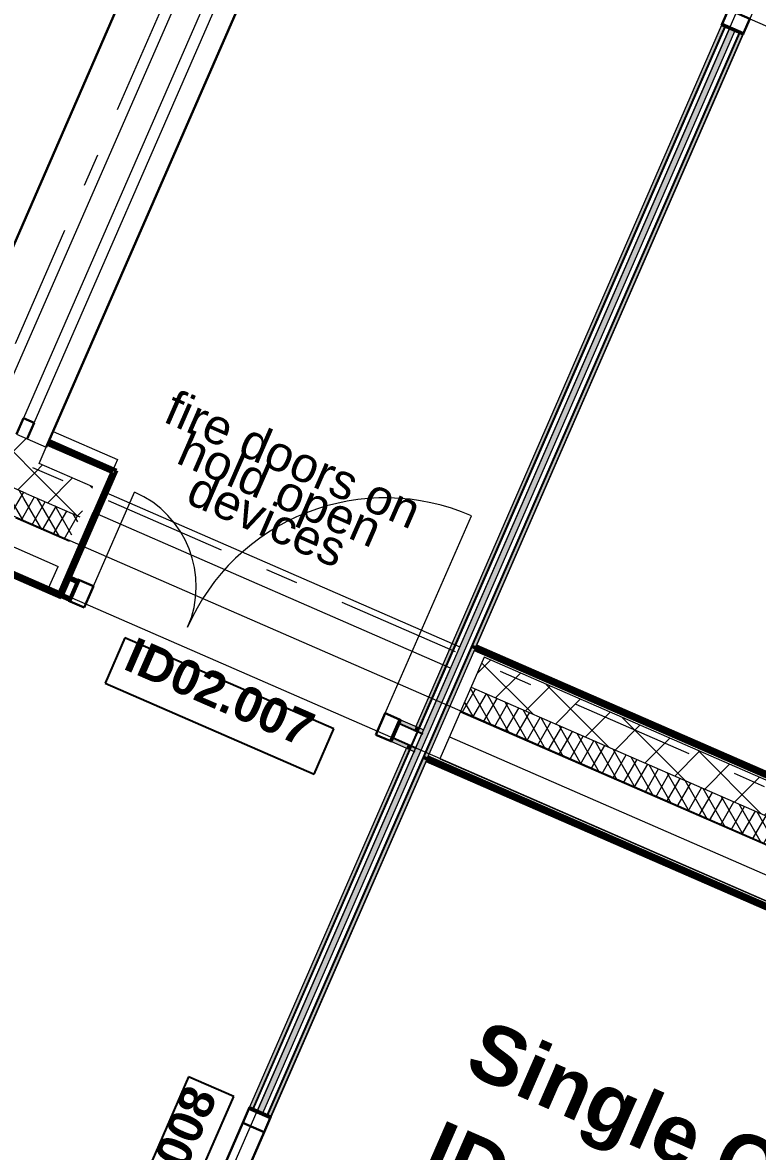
# Model space of a CAD drawing. Header units: millimetres. Extents: x -37281 to 954596, y -59787 to 956680.
# Drawn here: x 868664 to 871814, y -4564 to 277 of the extents above; entities that cross this region are included whole.
import ezdxf
from ezdxf.enums import TextEntityAlignment as Align

# ---------------------------------------------------------------- set-up
doc = ezdxf.new("R2010")
doc.units = ezdxf.units.MM
doc.header["$MEASUREMENT"] = 0
doc.linetypes.add('Double Dashed', pattern=[1093.611073, 529.166651, -211.666656, 141.111112, -211.666656])
for name, color, linetype in [('A-15-MG_Structural_Grid', 7, 'Continuous'), ('A-20-M_Floor_Slab', 7, 'Continuous'), ('A-25-M_Wall_Ext_Existing_HUB', 7, 'Continuous'), ('A-25-M_Wall_Int', 7, 'Continuous'), ('ArchiCAD Windows', 7, 'Continuous'), ('New_A-05-M_Gross_Int_Circulation', 7, 'Continuous'), ('New_A-15-MG_Structural_Grid_Phase_2', 7, 'Continuous'), ('New_A-20-M_Floor_Slab', 7, 'Continuous'), ('New_A-25-M_Wall_Int', 7, 'Continuous'), ('New_A-35-M_FFE-Zone', 7, 'Continuous'), ('New_ArchiCAD Door Markers', 7, 'Continuous'), ('New_ArchiCAD Doors', 7, 'Continuous')]:
    doc.layers.add(name, color=color, linetype=linetype)
for name, color, linetype, lineweight, true_color in [('A-15-MG_Structural_Grid_Pen_No__163', 7, 'Continuous', 0, 0x750077), ('A-25-M_Wall_Ext_Existing_HUB_Pen_No__107', 7, 'Continuous', 15, 0xa6a6a6), ('A-25-M_Wall_Int_Pen_No__107', 7, 'Continuous', 15, 0xa6a6a6), ('A-25-M_Wall_Int_Pen_No__27', 7, 'Continuous', 50, 0x2a2a2a), ('ArchiCAD Windows_Pen_No__23', 7, 'Continuous', 30, 0x2a2a2a), ('ArchiCAD Windows_Pen_No__43', 7, 'Continuous', 30, 0x444444), ('New_A-05-M_Gross_Int_Circulation_Pen_No__74', 7, 'Continuous', 20, 0x606060), ('New_A-15-MG_Structural_Grid_Phase_2_Pen_No__222', 7, 'Continuous', 13, 0x65af33), ('New_A-25-M_Wall_Int_Pen_No__107', 7, 'Continuous', 15, 0xa6a6a6), ('New_A-35-M_FFE-Zone_Pen_No__74', 7, 'Continuous', 20, 0x606060), ('New_ArchiCAD Doors_Pen_No__43', 7, 'Continuous', 30, 0x444444), ('New_ArchiCAD Doors_Pen_No__63', 7, 'Continuous', 20, 0x606060)]:
    doc.layers.add(name, color=color, linetype=linetype, lineweight=lineweight, true_color=true_color)
for name, color, linetype, lineweight in [('A-20-M_Floor_Slab_Pen_No__89', 8, 'Continuous', 20), ('A-25-M_Wall_Ext_Existing_HUB_Pen_No__1', 7, 'Continuous', 13), ('ArchiCAD Windows_Pen_No__1', 7, 'Continuous', 13), ('ArchiCAD Windows_Pen_No__83', 8, 'Continuous', 20), ('New_A-20-M_Floor_Slab_Pen_No__89', 8, 'Continuous', 20), ('New_A-25-M_Wall_Int_Pen_No__1', 7, 'Continuous', 13), ('New_A-95-P_Text_1_50_GA_Pen_No__1', 7, 'Continuous', 13), ('New_ArchiCAD Door Markers_Pen_No__1', 7, 'Continuous', 13), ('New_ArchiCAD Door Markers_Pen_No__5', 7, 'Continuous', 25), ('New_ArchiCAD Doors_Pen_No__1', 7, 'Continuous', 13), ('New_ArchiCAD Zone Stamps_Pen_No__9', 7, 'Continuous', 13)]:
    doc.layers.add(name, color=color, linetype=linetype, lineweight=lineweight)
doc.styles.add('GENERATED_STYLE_1', font='')
doc.styles.add('GENERATED_STYLE_2', font='')
doc.styles.add('GENERATED_STYLE_3', font='')
doc.styles.add('GENERATED_STYLE_4', font='')
doc.styles.get('GENERATED_STYLE_1').set_extended_font_data('Swis721 BT', bold=True)
doc.styles.get('GENERATED_STYLE_2').set_extended_font_data('Arial', bold=True)
doc.styles.get('GENERATED_STYLE_3').set_extended_font_data('Arial')
doc.styles.get('GENERATED_STYLE_4').set_extended_font_data('Swis721 BT')
pattern_1 = [(103.994, (864302.5, 0), (-1137.96, 451.32), [0, -965.2, 0, -1079.5, 0, -1031.875]), (73.994, (864302.5, 0), (-1195.13, 1745.3), [0, -520.7, 0, -869.95, 0, -333.375]), (33.994, (863991, -716.2), (785.41, 1814.82), [0, -317.5, 0, -1143, 0, -1492.25]), (23.994, (863991, -716.2), (250.28, 1972.77), [0, -158.75, 0, -749.3, 0, -857.25])]
pattern_2 = [(60, (864302.5, 0), (-43.30127, 25), []), (120, (864302.5, 0), (43.30127, 25), [])]
pattern_3 = [(45, (864302.5, 0), (-91.9239, 91.9239), []), (135, (864302.5, 0), (91.9239, 91.9239), [])]

# ---------------------------------------------------------------- blocks, each defined once
blk = doc.blocks.new('Hub Circulation-Second_SF014_42_1', base_point=(876979.5, 5772.6))
at = {"layer": 'New_A-05-M_Gross_Int_Circulation_Pen_No__74', "linetype": 'Continuous'}
for p, q in [((870537.9, -2399.3), (874107.3, 5786.6)), ((871017.6, 3621.1), (868794.9, -1476.1)), ((868794.9, -1476.1), (869071, -1596.5)), ((869071, -1596.5), (869011.2, -1733.6)), ((869011.2, -1733.6), (870537.9, -2399.3))]:
    blk.add_line(p, q, dxfattribs=at)
at = {"layer": 'New_ArchiCAD Zone Stamps_Pen_No__9'}
for tag, height, style, p in [('ROOM_NAME', 250, 'GENERATED_STYLE_2', (875649.2, 7549.1)), ('zoneNameLine2', 250, 'GENERATED_STYLE_2', (875460.7, 7117)), ('ROOM_NUMBER', 200, 'GENERATED_STYLE_3', (875272.3, 6696.3)), ('measuredAreaCode', 200, 'GENERATED_STYLE_3', (875115.3, 6336.2)), ('ROOM_WALLS_PRM', 200, 'GENERATED_STYLE_3', (875422.7, 6202.1)), ('DUMMY_649', 200, 'GENERATED_STYLE_3', (876051.9, 5927.8)), ('DUMMY_650', 133.3, 'GENERATED_STYLE_3', (876331.1, 5821.2))]:
    blk.add_attdef(tag, text='', height=height, rotation=336.4404, dxfattribs=dict(at, style=style)).set_placement(p, align=Align.TOP_LEFT)
blk = doc.blocks.new('Slab_11_1', base_point=(868400.7, -1742.5))
at = {"layer": 'A-20-M_Floor_Slab_Pen_No__89', "linetype": 'Continuous', "flags": 128}
blk.add_lwpolyline([(868400.7, -1742.5), (871981.6, 6433.3), (871711.1, 6181.5), (872166.4, 6610.1), (872083.5, 6699.2), (879688, 13775.7), (879758.4, 13700.1), (882077.2, 15857.9), (882748.6, 15136.4), (883656.2, 17217.8), (917975.8, 2252.6), (910750.2, -14317.9), (907864.7, -13059.7), (905807.1, -17778.4), (876958.8, -5199.1), (878761.4, -1065.4), (876229.6, 38.6), (874326.3, -4326.4)], close=True, dxfattribs=at)
blk = doc.blocks.new('Standard grid marker_3')
at = {"layer": 'A-15-MG_Structural_Grid_Pen_No__163', "linetype": 'Double Dashed'}
blk.add_line((1000, 0), (74254.8, 0), dxfattribs=at)
at = {"layer": 'A-15-MG_Structural_Grid_Pen_No__163', "style": 'GENERATED_STYLE_4'}
for tag, p in [('AC_MarkerText_1_0', (-500, 43.4)), ('AC_MarkerText_1_1', (75754.8, 43.4))]:
    blk.add_attdef(tag, text='', height=350, rotation=360, dxfattribs=at).set_placement(p, align=Align.MIDDLE_CENTER)
blk = doc.blocks.new('Wall_242_1', base_point=(908937.9, -19661.2))
at = {"layer": 'A-25-M_Wall_Ext_Existing_HUB_Pen_No__107', "linetype": 'Continuous'}
h = blk.add_hatch(dxfattribs=at)
h.set_pattern_fill('Concrete_Block_0001', color=256, style=0, pattern_type=2)
h.set_pattern_definition(pattern_3)
h.paths.add_polyline_path([(874367.2, -4069), (870642.2, -2444.8), (870586.3, -2573.1), (874311.2, -4197.4)])
h = blk.add_hatch(dxfattribs=at)
h.set_pattern_fill('Batt_Insulation_0001', color=256, style=0, pattern_type=2)
h.set_pattern_definition(pattern_2)
h.paths.add_polyline_path([(874311.2, -4197.4), (870586.3, -2573.1), (870540.3, -2678.5), (874265.3, -4302.8)])
h = blk.add_hatch(dxfattribs=at)
h.set_pattern_fill('613_01__ad_AR_SAND_0001', color=256, style=0, pattern_type=2)
h.set_pattern_definition(pattern_1)
h.paths.add_polyline_path([(874218.5, -4410), (870493.6, -2785.8), (870452.6, -2879.7), (874177.5, -4504)])
at = {"layer": 'A-25-M_Wall_Ext_Existing_HUB_Pen_No__1', "linetype": 'Continuous'}
for p, q in [((870586.3, -2573.1), (874311.2, -4197.4)), ((870540.3, -2678.5), (874265.3, -4302.8)), ((870493.6, -2785.8), (874218.5, -4410))]:
    blk.add_line(p, q, dxfattribs=at)
at = {"layer": 'A-25-M_Wall_Ext_Existing_HUB_Pen_No__1', "linetype": 'Continuous', "flags": 128}
for points in [[(870642.2, -2444.8), (870452.6, -2879.7)], [(874581.5, -4162.5), (870642.2, -2444.8)], [(870452.6, -2879.7), (874177.5, -4504)]]:
    blk.add_lwpolyline(points, dxfattribs=at)
blk = doc.blocks.new('Corridor 03-Second_INB 2158_75_2', base_point=(864356.6, -14767.2))
at = {"layer": 'New_A-05-M_Gross_Int_Circulation_Pen_No__74', "linetype": 'Continuous'}
for p, q in [((868985, -1831.2), (868829.3, -2188.2)), ((870497.9, -2490.9), (868985, -1831.2)), ((868829.3, -2188.2), (868442.2, -2019.4)), ((859702, -27249.5), (870497.9, -2490.9))]:
    blk.add_line(p, q, dxfattribs=at)
at = {"layer": 'New_ArchiCAD Zone Stamps_Pen_No__9'}
for tag, height, style, p in [('zoneNameLine2', 250, 'GENERATED_STYLE_2', (863095.7, -16020.4)), ('ROOM_NAME', 250, 'GENERATED_STYLE_2', (862663.6, -15832)), ('DUMMY_650', 200, 'GENERATED_STYLE_3', (864235.4, -15557.7)), ('measuredAreaCode', 200, 'GENERATED_STYLE_3', (863888, -16354.4)), ('ROOM_NUMBER', 200, 'GENERATED_STYLE_3', (863527.9, -16197.4)), ('DUMMY_651', 133.3, 'GENERATED_STYLE_3', (864357.2, -15263.2)), ('DUMMY_649', 200, 'GENERATED_STYLE_3', (864022, -16047))]:
    blk.add_attdef(tag, text='', height=height, rotation=66.4404, dxfattribs=dict(at, style=style)).set_placement(p, align=Align.TOP_LEFT)
blk = doc.blocks.new('Single Office_INB 2115_77_2', base_point=(872360.3, -4933.2))
at = {"layer": 'New_A-35-M_FFE-Zone_Pen_No__74', "linetype": 'Continuous'}
for p, q in [((870394.8, -2887.2), (869057.2, -5954.6)), ((874151.8, -4525.5), (870394.8, -2887.2)), ((872814.3, -7592.8), (874151.8, -4525.5)), ((869057.2, -5954.6), (872814.3, -7592.8))]:
    blk.add_line(p, q, dxfattribs=at)
at = {"layer": 'New_ArchiCAD Zone Stamps_Pen_No__9'}
for tag, height, style, p in [('ROOM_NAME', 250, 'GENERATED_STYLE_2', (870650.2, -3992.9)), ('zoneNameLine2', 250, 'GENERATED_STYLE_2', (870461.8, -4425.1)), ('ROOM_NUMBER', 200, 'GENERATED_STYLE_3', (870273.4, -4845.8)), ('measuredAreaCode', 200, 'GENERATED_STYLE_3', (870116.3, -5205.9)), ('DUMMY_649', 200, 'GENERATED_STYLE_3', (870423.7, -5339.9)), ('DUMMY_650', 200, 'GENERATED_STYLE_3', (870913.1, -5553.3)), ('DUMMY_651', 133.3, 'GENERATED_STYLE_3', (871192.4, -5659.9))]:
    blk.add_attdef(tag, text='', height=height, rotation=336.4404, dxfattribs=dict(at, style=style)).set_placement(p, align=Align.TOP_LEFT)
blk = doc.blocks.new('General Store Room_INB 2201_85_2', base_point=(874821.9, 2072.7))
at = {"layer": 'New_A-35-M_FFE-Zone_Pen_No__74', "linetype": 'Continuous'}
for p, q in [((874125.9, 5669.4), (870608.4, -2397.3)), ((870608.4, -2397.3), (873899.2, -3832.2))]:
    blk.add_line(p, q, dxfattribs=at)
at = {"layer": 'New_ArchiCAD Zone Stamps_Pen_No__9'}
for tag, height, style, p in [('ROOM_NAME', 250, 'GENERATED_STYLE_2', (873024.8, 2041.3)), ('zoneNameLine2', 250, 'GENERATED_STYLE_2', (872836.4, 1609.1)), ('ROOM_NUMBER', 200, 'GENERATED_STYLE_3', (872648, 1188.4)), ('measuredAreaCode', 200, 'GENERATED_STYLE_3', (872491, 828.3)), ('DUMMY_649', 200, 'GENERATED_STYLE_3', (872798.4, 694.3)), ('DUMMY_650', 200, 'GENERATED_STYLE_3', (873287.7, 480.9)), ('DUMMY_651', 133.3, 'GENERATED_STYLE_3', (873567, 374.3))]:
    blk.add_attdef(tag, text='', height=height, rotation=336.4404, dxfattribs=dict(at, style=style)).set_placement(p, align=Align.TOP_LEFT)
blk = doc.blocks.new('Slab_14_2', base_point=(829422.8, -33019))
at = {"layer": 'New_A-20-M_Floor_Slab_Pen_No__89', "linetype": 'Continuous', "flags": 128}
blk.add_lwpolyline([(875235.6, -26822.8), (866165.9, -22868), (874174.2, -4502.5), (868527.2, -2040.2), (868435.5, -2000.1), (866447.9, -6558.2), (861160.5, -4252.6), (853558.9, -11326.4), (853176.1, -10915), (829422.8, -33019)], dxfattribs=at)
blk = doc.blocks.new('Slab_15_2', base_point=(871439.8, 5776.6))
at = {"layer": 'A-20-M_Floor_Slab_Pen_No__89', "linetype": 'Continuous', "flags": 128}
blk.add_lwpolyline([(871439.8, 5776.6), (865194.5, -34.9), (868312.8, -1394.7)], close=True, dxfattribs=at)
blk = doc.blocks.new('Triple Window 19')
at = {"layer": 'ArchiCAD Windows_Pen_No__1', "linetype": 'Continuous'}
blk.add_line((2817.5, 0), (2817.5, -50), dxfattribs=at)
at = {"layer": 'ArchiCAD Windows_Pen_No__23', "linetype": 'Continuous'}
for p, q in [((-2817.5, 335), (2817.5, 335)), ((-2817.5, -139.5), (2817.5, -139.5))]:
    blk.add_line(p, q, dxfattribs=at)
at = {"layer": 'ArchiCAD Windows_Pen_No__43', "linetype": 'Continuous'}
for p, q in [((2742.5, -50), (2742.5, 0)), ((2742.5, 0), (2817.5, 0)), ((2817.5, -50), (2742.5, -50))]:
    blk.add_line(p, q, dxfattribs=at)
at = {"layer": 'ArchiCAD Windows_Pen_No__83', "linetype": 'Continuous'}
for p, q in [((-595, 0), (2742.5, 0)), ((2742.5, -50), (-595, -50))]:
    blk.add_line(p, q, dxfattribs=at)
blk = doc.blocks.new('Wall_248_2', base_point=(868110.6, -1858.5))
at = {"layer": 'A-25-M_Wall_Ext_Existing_HUB_Pen_No__107', "linetype": 'Continuous'}
h = blk.add_hatch(dxfattribs=at)
h.set_pattern_fill('Concrete_Block_0002', color=256, style=0, pattern_type=2)
h.set_pattern_definition(pattern_3)
h.paths.add_polyline_path([(868636.9, -1488.2), (868606.8, -1557.2), (868735.2, -1613.2), (868765.2, -1544.2), (868683.2, -1508.4), (868637.4, -1488.4)])
h = blk.add_hatch(dxfattribs=at)
h.set_pattern_fill('Concrete_Block_0002', color=256, style=0, pattern_type=2)
h.set_pattern_definition(pattern_3)
h.paths.add_polyline_path([(868679.2, -1741.5), (868735.2, -1613.2), (868606.8, -1557.2), (868550.9, -1685.6)])
h = blk.add_hatch(dxfattribs=at)
h.set_pattern_fill('Batt_Insulation_0002', color=256, style=0, pattern_type=2)
h.set_pattern_definition(pattern_2)
h.paths.add_polyline_path([(868633.2, -1846.9), (868679.2, -1741.5), (868550.9, -1685.6), (868504.9, -1791)])
at = {"layer": 'A-25-M_Wall_Ext_Existing_HUB_Pen_No__1', "linetype": 'Continuous'}
for p, q in [((868637.4, -1488.4), (868683.2, -1508.4)), ((868683.2, -1508.4), (868765.2, -1544.2)), ((868679.2, -1741.5), (868550.9, -1685.6))]:
    blk.add_line(p, q, dxfattribs=at)
at = {"layer": 'A-25-M_Wall_Ext_Existing_HUB_Pen_No__1', "linetype": 'Continuous', "flags": 128}
blk.add_lwpolyline([(868735.2, -1613.2), (868765.2, -1544.2)], dxfattribs=at)
at = {"layer": 'ArchiCAD Windows', "color": 251, "linetype": 'Continuous', "lineweight": 20, "true_color": 0x606060, "xscale": -1, "zscale": 1000, "rotation": 66.44041487563835}
blk.add_blockref('Triple Window 19', (869763.5, 1094.2), dxfattribs=at)
blk = doc.blocks.new('Double Door Asymmetric 19_12')
at = {"layer": 'New_ArchiCAD Doors_Pen_No__1', "linetype": 'Continuous'}
for p, q in [((-755, -15), (-755, 0)), ((755, -15), (755, 0)), ((-755, -18), (-755, -15)), ((-755, -82), (-755, -18)), ((755, -18), (755, -15)), ((755, -82), (755, -18)), ((-755, -85), (-755, -82)), ((-755, -100), (-755, -85)), ((755, -85), (755, -82)), ((755, -100), (755, -85))]:
    blk.add_line(p, q, dxfattribs=at)
at = {"layer": 'New_ArchiCAD Doors_Pen_No__43', "linetype": 'Continuous'}
for p, q in [((-748, 0), (-755, 0)), ((-755, 0), (-755, -100)), ((-682, 0), (-748, 0)), ((-748, 0), (-748, -100)), ((-682, -100), (-682, 0)), ((748, 0), (682, 0)), ((682, 0), (682, -100)), ((748, 0), (755, 0)), ((748, -100), (748, 0)), ((755, 0), (755, -100)), ((-748, -100), (-755, -100)), ((-748, -100), (-682, -100)), ((682, -100), (748, -100)), ((748, -100), (755, -100))]:
    blk.add_line(p, q, dxfattribs=at)
at = {"layer": 'New_ArchiCAD Doors_Pen_No__63', "linetype": 'Continuous'}
for p, q in [((682, 0), (682, 924)), ((-682, 0), (-682, 440))]:
    blk.add_line(p, q, dxfattribs=at)
for centre, radius, start, end in [((682, 0), 924, 90, 180), ((-682, 0), 440, 0, 90)]:
    blk.add_arc(centre, radius, start, end, dxfattribs=at)
blk = doc.blocks.new('Door Stamp 17_37')
at = {"layer": 'New_ArchiCAD Door Markers_Pen_No__5', "linetype": 'Continuous'}
for p, q in [((470.6, 260.8), (-506.5, 260.8)), ((-506.5, 260.8), (-506.5, 49)), ((470.6, 260.8), (-506.5, 260.8)), ((470.6, 49), (470.6, 260.8)), ((-506.5, 49), (470.6, 49))]:
    blk.add_line(p, q, dxfattribs=at)
at = {"layer": 'New_ArchiCAD Door Markers_Pen_No__1', "style": 'GENERATED_STYLE_1'}
blk.add_attdef('AC_WIDO_ID', text='', height=150, rotation=180, dxfattribs=at).set_placement((411.8, 305.6), align=Align.BOTTOM_LEFT)
blk = doc.blocks.new('Wall_336_2', base_point=(870345.8, -2849.5))
at = {"layer": 'New_A-25-M_Wall_Int_Pen_No__107', "linetype": 'Continuous', "lineweight": 0, "true_color": 0x535353}
for points in [[(868849.5, -2104.3), (868848.3, -2107.1), (868894.2, -2127.1), (868895.4, -2124.3)], [(868822.7, -2165.8), (868821.5, -2168.5), (868867.4, -2188.5), (868868.6, -2185.7)], [(870279.5, -2727.9), (870278.3, -2730.6), (870378.5, -2774.3), (870379.7, -2771.6)], [(870252.7, -2789.3), (870251.5, -2792), (870351.8, -2835.7), (870352.9, -2833)]]:
    blk.add_hatch(color=251, dxfattribs=at).paths.add_polyline_path(points)
at = {"layer": 'New_A-25-M_Wall_Int_Pen_No__107', "linetype": 'Continuous'}
for points in [[(868855.5, -2090.6), (868849.5, -2104.3), (868895.4, -2124.3), (868901.4, -2110.6)], [(868821.5, -2168.5), (868815.6, -2182.3), (868861.4, -2202.2), (868867.4, -2188.5)], [(870285.5, -2714.1), (870279.5, -2727.9), (870379.7, -2771.6), (870385.7, -2757.8)], [(870245.5, -2805.8), (870345.8, -2849.5), (870351.8, -2835.7), (870251.5, -2792)]]:
    blk.add_hatch(color=256, dxfattribs=at).paths.add_polyline_path(points)
at = {"layer": 'New_A-25-M_Wall_Int_Pen_No__1', "linetype": 'Continuous'}
for p, q in [((868848.3, -2107.1), (868894.2, -2127.1)), ((868849.5, -2104.3), (868895.4, -2124.3)), ((868868.6, -2185.7), (868894.2, -2127.1)), ((868894.2, -2127.1), (868895.4, -2124.3)), ((868895.4, -2124.3), (868901.4, -2110.6)), ((868821.5, -2168.5), (868867.4, -2188.5)), ((868822.7, -2165.8), (868868.6, -2185.7)), ((868861.4, -2202.2), (868867.4, -2188.5)), ((868867.4, -2188.5), (868868.6, -2185.7)), ((870252.7, -2789.3), (870278.3, -2730.6)), ((870278.3, -2730.6), (870279.5, -2727.9)), ((870278.3, -2730.6), (870378.5, -2774.3)), ((870279.5, -2727.9), (870285.5, -2714.1)), ((870279.5, -2727.9), (870379.7, -2771.6)), ((870245.5, -2805.8), (870251.5, -2792)), ((870251.5, -2792), (870252.7, -2789.3)), ((870251.5, -2792), (870351.8, -2835.7)), ((870252.7, -2789.3), (870352.9, -2833))]:
    blk.add_line(p, q, dxfattribs=at)
at = {"layer": 'New_A-25-M_Wall_Int_Pen_No__1', "linetype": 'Continuous', "flags": 128}
for points in [[(868855.5, -2090.6), (868815.6, -2182.3)], [(868901.4, -2110.6), (868855.5, -2090.6)], [(868815.6, -2182.3), (868861.4, -2202.2)], [(870385.7, -2757.8), (870285.5, -2714.1)], [(870245.5, -2805.8), (870345.8, -2849.5)]]:
    blk.add_lwpolyline(points, dxfattribs=at)
at = {"layer": 'New_ArchiCAD Door Markers'}
ref = blk.add_blockref('Door Stamp 17_37', (869553.5, -2504), dxfattribs=dict(at, rotation=156.4404080695026))
ref.add_attrib('AC_WIDO_ID', 'ID02.007', dxfattribs={"layer": 'New_ArchiCAD Door Markers_Pen_No__1', "color": 7, "height": 150, "rotation": 336.4404, "style": 'GENERATED_STYLE_1'}).set_placement((869071.8, -2533.7), align=Align.BOTTOM_LEFT)
at = {"layer": 'New_ArchiCAD Doors', "color": 251, "linetype": 'Continuous', "lineweight": 20, "true_color": 0x606060, "zscale": 1000, "rotation": 336.4404080695027}
blk.add_blockref('Double Door Asymmetric 19_12', (869593.4, -2412.3), dxfattribs=at)
blk = doc.blocks.new('*X1118', base_point=(864302.5, 0))
at = {"layer": 'New_A-25-M_Wall_Int_Pen_No__107', "linetype": 'Continuous'}
blk.add_hatch(color=256, dxfattribs=at).paths.add_polyline_path([(871694.6, 251.2), (869671, -4389.4), (869693.9, -4399.4), (871717.5, 241.3)])
blk = doc.blocks.new('Door with Sidelight on Side 2 19_2')
at = {"layer": 'New_ArchiCAD Doors_Pen_No__1', "linetype": 'Continuous'}
for p, q in [((-755, -15), (-755, 0)), ((755, -15), (755, 0)), ((-755, -18), (-755, -15)), ((-755, -38), (-755, -18)), ((-755, -63), (-755, -38)), ((755, -18), (755, -15)), ((755, -38), (755, -18)), ((755, -63), (755, -38)), ((-755, -82), (-755, -63)), ((-755, -85), (-755, -82)), ((-755, -100), (-755, -85)), ((755, -82), (755, -63)), ((755, -85), (755, -82)), ((755, -100), (755, -85))]:
    blk.add_line(p, q, dxfattribs=at)
at = {"layer": 'New_ArchiCAD Doors_Pen_No__43', "linetype": 'Continuous'}
for p, q in [((-748, 0), (-755, 0)), ((-755, 0), (-755, -100)), ((-682, 0), (-748, 0)), ((-748, 0), (-748, -100)), ((-254, 0), (-682, 0)), ((-682, 0), (-682, -100)), ((-682, -100), (-682, 0)), ((-254, -100), (-254, 0)), ((-188, 0), (-254, 0)), ((-254, 0), (-254, -100)), ((-188, -100), (-188, 0)), ((748, 0), (682, 0)), ((682, 0), (682, -100)), ((748, 0), (755, 0)), ((748, -100), (748, 0)), ((755, 0), (755, -100)), ((-748, -100), (-755, -100)), ((-748, -100), (-682, -100)), ((-682, -100), (-254, -100)), ((-254, -100), (-188, -100)), ((682, -100), (748, -100)), ((748, -100), (755, -100))]:
    blk.add_line(p, q, dxfattribs=at)
at = {"layer": 'New_ArchiCAD Doors_Pen_No__63', "linetype": 'Continuous'}
blk.add_line((682, 0), (682, 870), dxfattribs=at)
blk.add_arc((682, 0), 870, 90, 180, dxfattribs=at)
blk = doc.blocks.new('Door Stamp 17_55')
at = {"layer": 'New_ArchiCAD Door Markers_Pen_No__5', "linetype": 'Continuous'}
for p, q in [((770.5, 292.3), (-206.6, 292.3)), ((-206.6, 292.3), (-206.6, 80.5)), ((770.5, 80.5), (770.5, 292.3)), ((-206.6, 80.5), (770.5, 80.5)), ((-206.6, 80.5), (770.5, 80.5))]:
    blk.add_line(p, q, dxfattribs=at)
at = {"layer": 'New_ArchiCAD Door Markers_Pen_No__1', "style": 'GENERATED_STYLE_1'}
blk.add_attdef('AC_WIDO_ID', text='', height=150, dxfattribs=at).set_placement((-147.8, 125.1), align=Align.BOTTOM_LEFT)
blk = doc.blocks.new('Double Door Asymmetric 19_8')
at = {"layer": 'New_ArchiCAD Doors_Pen_No__1', "linetype": 'Continuous'}
for p, q in [((-755, 0), (-755, -15)), ((755, 0), (755, -15)), ((-755, -15), (-755, -18)), ((-755, -18), (-755, -38)), ((-755, -38), (-755, -63)), ((755, -15), (755, -18)), ((755, -18), (755, -38)), ((755, -38), (755, -63)), ((-755, -63), (-755, -82)), ((-755, -82), (-755, -85)), ((-755, -85), (-755, -100)), ((755, -63), (755, -82)), ((755, -82), (755, -85)), ((755, -85), (755, -100))]:
    blk.add_line(p, q, dxfattribs=at)
at = {"layer": 'New_ArchiCAD Doors_Pen_No__43', "linetype": 'Continuous'}
for p, q in [((-748, 0), (-755, 0)), ((-755, 0), (-755, -100)), ((-682, 0), (-748, 0)), ((-748, 0), (-748, -100)), ((-682, -100), (-682, 0)), ((748, 0), (682, 0)), ((682, 0), (682, -100)), ((748, 0), (755, 0)), ((748, -100), (748, 0)), ((755, 0), (755, -100)), ((-748, -100), (-755, -100)), ((-748, -100), (-682, -100)), ((682, -100), (748, -100)), ((748, -100), (755, -100))]:
    blk.add_line(p, q, dxfattribs=at)
at = {"layer": 'New_ArchiCAD Doors_Pen_No__63', "linetype": 'Continuous'}
for p, q in [((682, 0), (682, 924)), ((-682, 0), (-682, 440))]:
    blk.add_line(p, q, dxfattribs=at)
for centre, radius, start, end in [((682, 0), 924, 90, 180), ((-682, 0), 440, 0, 90)]:
    blk.add_arc(centre, radius, start, end, dxfattribs=at)
blk = doc.blocks.new('Wall_358_2', base_point=(862385.6, -21004.6))
at = {"layer": 'A-25-M_Wall_Int_Pen_No__107', "linetype": 'Continuous'}
for points in [[(870594.6, -2391.3), (870588.7, -2405), (870602.4, -2411), (870608.4, -2397.3)], [(870387, -2867.5), (870381, -2881.2), (870394.8, -2887.2), (870400.8, -2873.5)]]:
    blk.add_hatch(color=256, dxfattribs=at).paths.add_polyline_path(points)
at = {"layer": 'New_A-25-M_Wall_Int_Pen_No__107', "linetype": 'Continuous'}
for points in [[(870349.1, -2741.8), (870362.8, -2747.8), (871674.4, 260), (871660.6, 266)], [(870594.6, -2391.3), (870608.4, -2397.3), (871752.3, 226.1), (871738.6, 232.1)], [(870588.7, -2405), (870387, -2867.5), (870400.8, -2873.5), (870602.4, -2411)], [(870349.1, -2741.8), (870343.1, -2755.6), (870356.8, -2761.6), (870362.8, -2747.8)], [(869637.1, -4374.6), (869650.8, -4380.6), (870322.8, -2839.5), (870309.1, -2833.5)], [(870315.1, -2819.8), (870309.1, -2833.5), (870322.8, -2839.5), (870328.8, -2825.8)], [(869715, -4408.6), (869728.7, -4414.6), (870394.8, -2887.2), (870381, -2881.2)]]:
    blk.add_hatch(color=256, dxfattribs=at).paths.add_polyline_path(points)
at = {"layer": 'New_A-25-M_Wall_Int_Pen_No__107', "linetype": 'Continuous', "lineweight": 0, "true_color": 0x535353}
for points in [[(870356.8, -2761.6), (870359.6, -2762.8), (871677.1, 258.8), (871674.4, 260)], [(871735.8, 233.3), (869712.2, -4407.4), (869715, -4408.6), (871738.6, 232.1)], [(870343.1, -2755.6), (870341.9, -2758.3), (870355.6, -2764.3), (870356.8, -2761.6)], [(870355.6, -2764.3), (869650.8, -4380.6), (869653.6, -4381.8), (870358.4, -2765.5)], [(870356.8, -2761.6), (870355.6, -2764.3), (870358.4, -2765.5), (870359.6, -2762.8)], [(870316.3, -2817), (870315.1, -2819.8), (870328.8, -2825.8), (870330, -2823)]]:
    blk.add_hatch(color=251, dxfattribs=at).paths.add_polyline_path(points)
at = {"layer": 'New_A-25-M_Wall_Int_Pen_No__1', "linetype": 'Continuous'}
for p, q in [((869671, -4389.4), (871694.6, 251.2)), ((870359.6, -2762.8), (871677.1, 258.8)), ((870362.8, -2747.8), (871674.4, 260)), ((871674.4, 260), (871660.6, 266)), ((871677.1, 258.8), (871674.4, 260)), ((871694.6, 251.2), (871677.1, 258.8)), ((871717.5, 241.3), (871694.6, 251.2)), ((869693.9, -4399.4), (871717.5, 241.3)), ((869712.2, -4407.4), (871735.8, 233.3)), ((869715, -4408.6), (871738.6, 232.1)), ((871735.8, 233.3), (871717.5, 241.3)), ((871738.6, 232.1), (871735.8, 233.3)), ((871752.3, 226.1), (871738.6, 232.1)), ((870341.9, -2758.3), (870355.6, -2764.3)), ((870356.8, -2761.6), (870343.1, -2755.6)), ((870356.8, -2761.6), (870362.8, -2747.8)), ((869653.6, -4381.8), (870358.4, -2765.5)), ((870330, -2823), (870355.6, -2764.3)), ((870358.4, -2765.5), (870359.6, -2762.8)), ((869650.8, -4380.6), (870322.8, -2839.5)), ((870315.1, -2819.8), (870328.8, -2825.8)), ((870316.3, -2817), (870330, -2823)), ((870322.8, -2839.5), (870328.8, -2825.8)), ((869637.1, -4374.6), (869650.8, -4380.6)), ((869650.8, -4380.6), (869653.6, -4381.8)), ((869653.6, -4381.8), (869671, -4389.4)), ((869671, -4389.4), (869693.9, -4399.4)), ((869693.9, -4399.4), (869712.2, -4407.4)), ((869712.2, -4407.4), (869715, -4408.6)), ((869715, -4408.6), (869728.7, -4414.6))]:
    blk.add_line(p, q, dxfattribs=at)
at = {"layer": 'New_A-25-M_Wall_Int_Pen_No__1', "linetype": 'Continuous', "flags": 128}
for points in [[(871660.6, 266), (870349.1, -2741.8)], [(870608.4, -2397.3), (871752.3, 226.1)], [(870400.8, -2873.5), (870602.4, -2411)], [(870309.1, -2833.5), (869637.1, -4374.6)], [(869728.7, -4414.6), (870394.8, -2887.2)]]:
    blk.add_lwpolyline(points, dxfattribs=at)
at = {"layer": 'New_A-25-M_Wall_Int', "color": 250, "lineweight": 50, "true_color": 0x2a2a2a}
blk.add_blockref('*X1118', (864302.5, 0), dxfattribs=at)
at = {"layer": 'New_ArchiCAD Door Markers'}
ref = blk.add_blockref('Door Stamp 17_55', (869335.3, -5066.7), dxfattribs=dict(at, rotation=66.44041158399823))
ref.add_attrib('AC_WIDO_ID', 'ID02.008', dxfattribs={"layer": 'New_ArchiCAD Door Markers_Pen_No__1', "color": 7, "height": 150, "rotation": 66.4404, "style": 'GENERATED_STYLE_1'}).set_placement((869202.4, -5125.4), align=Align.BOTTOM_LEFT)
at = {"layer": 'New_ArchiCAD Doors', "color": 251, "linetype": 'Continuous', "lineweight": 20, "true_color": 0x606060, "zscale": 1000, "rotation": 246.4404115839982}
for name, p in [('Double Door Asymmetric 19_8', (872054.1, 918.1)), ('Door with Sidelight on Side 2 19_2', (869427, -5106.7))]:
    blk.add_blockref(name, p, dxfattribs=at)
blk = doc.blocks.new('Wall_410_2', base_point=(868448.2, -2005.7))
at = {"layer": 'A-25-M_Wall_Int_Pen_No__107', "linetype": 'Continuous'}
blk.add_hatch(color=256, dxfattribs=at).paths.add_polyline_path([(868442.2, -2019.4), (868829.3, -2188.2), (868821.5, -2168.5), (868448.2, -2005.7)])
at = {"layer": 'A-25-M_Wall_Int_Pen_No__27', "linetype": 'Continuous', "flags": 128}
for points in [[(868442.2, -2019.4), (868829.3, -2188.2)], [(868821.5, -2168.5), (868448.2, -2005.7)]]:
    blk.add_lwpolyline(points, dxfattribs=at)
blk = doc.blocks.new('Wall_411_2', base_point=(868821.5, -2168.5))
at = {"layer": 'A-25-M_Wall_Int_Pen_No__107', "linetype": 'Continuous'}
blk.add_hatch(color=256, dxfattribs=at).paths.add_polyline_path([(868829.3, -2188.2), (868985, -1831.2), (868971.2, -1825.2), (868821.5, -2168.5)])
at = {"layer": 'A-25-M_Wall_Int_Pen_No__27', "linetype": 'Continuous', "flags": 128}
for points in [[(868971.2, -1825.2), (868821.5, -2168.5)], [(868829.3, -2188.2), (868985, -1831.2)], [(868985, -1831.2), (868971.2, -1825.2)]]:
    blk.add_lwpolyline(points, dxfattribs=at)
blk = doc.blocks.new('Wall_412_2', base_point=(868821.5, -2168.5))
at = {"layer": 'A-25-M_Wall_Int_Pen_No__107', "linetype": 'Continuous'}
blk.add_hatch(color=256, dxfattribs=at).paths.add_polyline_path([(868835.3, -2174.5), (869067.1, -1643), (869047.3, -1650.8), (868821.5, -2168.5)])
at = {"layer": 'A-25-M_Wall_Int_Pen_No__27', "linetype": 'Continuous', "flags": 128}
for points in [[(868835.3, -2174.5), (869067.1, -1643)], [(869047.3, -1650.8), (868821.5, -2168.5)], [(868821.5, -2168.5), (868835.3, -2174.5)]]:
    blk.add_lwpolyline(points, dxfattribs=at)
blk = doc.blocks.new('Wall_413_2', base_point=(869053.3, -1637))
at = {"layer": 'A-25-M_Wall_Int_Pen_No__107', "linetype": 'Continuous'}
blk.add_hatch(color=256, dxfattribs=at).paths.add_polyline_path([(869067.1, -1643), (868777.3, -1516.6), (868771.3, -1530.4), (869047.3, -1650.8)])
at = {"layer": 'A-25-M_Wall_Int_Pen_No__27', "linetype": 'Continuous', "flags": 128}
for points in [[(868771.3, -1530.4), (869047.3, -1650.8)], [(869067.1, -1643), (868777.3, -1516.6)]]:
    blk.add_lwpolyline(points, dxfattribs=at)
blk = doc.blocks.new('Wall_421_2', base_point=(870309.1, -2833.5))
at = {"layer": 'A-25-M_Wall_Int_Pen_No__107', "linetype": 'Continuous'}
blk.add_hatch(color=256, dxfattribs=at).paths.add_polyline_path([(870394.8, -2887.2), (874151.8, -4525.5), (874157.8, -4511.7), (870400.8, -2873.5)])
at = {"layer": 'A-25-M_Wall_Int_Pen_No__27', "linetype": 'Continuous', "flags": 128}
for points in [[(870394.8, -2887.2), (874151.8, -4525.5)], [(874157.8, -4511.7), (870400.8, -2873.5)], [(874151.8, -4525.5), (874157.8, -4511.7)]]:
    blk.add_lwpolyline(points, dxfattribs=at)
blk = doc.blocks.new('Wall_428_2', base_point=(870510.7, -2371.1))
at = {"layer": 'A-25-M_Wall_Int_Pen_No__107', "linetype": 'Continuous'}
blk.add_hatch(color=256, dxfattribs=at).paths.add_polyline_path([(870602.4, -2411), (873893.2, -3846), (873899.2, -3832.2), (870608.4, -2397.3)])
at = {"layer": 'A-25-M_Wall_Int_Pen_No__27', "linetype": 'Continuous', "flags": 128}
for points in [[(870602.4, -2411), (873893.2, -3846)], [(873899.2, -3832.2), (870608.4, -2397.3)]]:
    blk.add_lwpolyline(points, dxfattribs=at)
blk = doc.blocks.new('Wall_458_2', base_point=(868775.7, -2148.5))
at = {"layer": 'A-25-M_Wall_Ext_Existing_HUB_Pen_No__107', "linetype": 'Continuous'}
h = blk.add_hatch(dxfattribs=at)
h.set_pattern_fill('Concrete_Block_0002', color=256, style=0, pattern_type=2)
h.set_pattern_definition(pattern_3)
h.paths.add_polyline_path([(868679.2, -1741.5), (868909.4, -1841.9), (868965.4, -1713.6), (868735.2, -1613.2)])
h = blk.add_hatch(dxfattribs=at)
h.set_pattern_fill('Batt_Insulation_0002', color=256, style=0, pattern_type=2)
h.set_pattern_definition(pattern_2)
h.paths.add_polyline_path([(868633.2, -1846.9), (868863.5, -1947.3), (868909.4, -1841.9), (868679.2, -1741.5)])
h = blk.add_hatch(dxfattribs=at)
h.set_pattern_fill('613_01__ad_AR_SAND_0002', color=256, style=0, pattern_type=2)
h.set_pattern_definition(pattern_1)
h.paths.add_polyline_path([(868545.5, -2048.1), (868775.7, -2148.5), (868816.7, -2054.6), (868586.5, -1954.2)])
at = {"layer": 'A-25-M_Wall_Ext_Existing_HUB_Pen_No__1', "linetype": 'Continuous'}
for p, q in [((868679.2, -1741.5), (868909.4, -1841.9)), ((868633.2, -1846.9), (868863.5, -1947.3)), ((868586.5, -1954.2), (868816.7, -2054.6))]:
    blk.add_line(p, q, dxfattribs=at)
at = {"layer": 'A-25-M_Wall_Ext_Existing_HUB_Pen_No__1', "linetype": 'Continuous', "flags": 128}
for points in [[(868965.4, -1713.6), (868735.2, -1613.2)], [(868545.5, -2048.1), (868775.7, -2148.5)], [(868775.7, -2148.5), (868816.7, -2054.6)]]:
    blk.add_lwpolyline(points, dxfattribs=at)
blk = doc.blocks.new('Standard grid marker_20')
at = {"layer": 'New_A-15-MG_Structural_Grid_Phase_2_Pen_No__222', "linetype": 'Double Dashed'}
blk.add_line((1905, 0), (37382, 0), dxfattribs=at)
at = {"layer": 'New_A-15-MG_Structural_Grid_Phase_2_Pen_No__222', "style": 'GENERATED_STYLE_4'}
for tag, p in [('AC_MarkerText_1_0', (-500, 946.2)), ('AC_MarkerText_1_1', (39787, 946.2))]:
    blk.add_attdef(tag, text='', height=350, rotation=270, dxfattribs=at).set_placement(p, align=Align.MIDDLE_CENTER)

msp = doc.modelspace()

# ---------------------------------------------------------------- block references
at = {"layer": 'A-15-MG_Structural_Grid', "color": 8, "linetype": 'Continuous', "lineweight": 15, "zscale": 1000, "rotation": 336.440411583993}
msp.add_blockref('Standard grid marker_3', (863101.3, 813.7), dxfattribs=at)
at = {"layer": 'A-20-M_Floor_Slab', "color": 8, "linetype": 'Continuous', "lineweight": 20}
for name, p in [('Slab_11_1', (868400.7, -1742.5)), ('Slab_15_2', (871439.8, 5776.6))]:
    msp.add_blockref(name, p, dxfattribs=at)
at = {"layer": 'A-25-M_Wall_Ext_Existing_HUB', "color": 250, "lineweight": 50, "true_color": 0x2a2a2a}
for name, p in [('Wall_248_2', (868110.6, -1858.5)), ('Wall_458_2', (868775.7, -2148.5)), ('Wall_242_1', (908937.9, -19661.2))]:
    msp.add_blockref(name, p, dxfattribs=at)
at = {"layer": 'A-25-M_Wall_Int', "color": 250, "lineweight": 50, "true_color": 0x2a2a2a}
for name, p in [('Wall_413_2', (869053.3, -1637)), ('Wall_412_2', (868821.5, -2168.5)), ('Wall_411_2', (868821.5, -2168.5)), ('Wall_410_2', (868448.2, -2005.7)), ('Wall_428_2', (870510.7, -2371.1)), ('Wall_421_2', (870309.1, -2833.5))]:
    msp.add_blockref(name, p, dxfattribs=at)
at = {"layer": 'New_A-05-M_Gross_Int_Circulation', "linetype": 'Continuous'}
for name, p in [('Hub Circulation-Second_SF014_42_1', (876979.5, 5772.6)), ('Corridor 03-Second_INB 2158_75_2', (864356.6, -14767.2))]:
    msp.add_blockref(name, p, dxfattribs=at)
at = {"layer": 'New_A-15-MG_Structural_Grid_Phase_2', "color": 8, "linetype": 'Continuous', "lineweight": 15, "zscale": 1000, "rotation": 66.44041158399293}
msp.add_blockref('Standard grid marker_20', (854758.8, -32918), dxfattribs=at)
at = {"layer": 'New_A-20-M_Floor_Slab', "color": 8, "linetype": 'Continuous', "lineweight": 20}
msp.add_blockref('Slab_14_2', (829422.8, -33019), dxfattribs=at)
at = {"layer": 'New_A-25-M_Wall_Int', "color": 250, "lineweight": 50, "true_color": 0x2a2a2a}
for name, p in [('Wall_358_2', (862385.6, -21004.6)), ('Wall_336_2', (870345.8, -2849.5))]:
    msp.add_blockref(name, p, dxfattribs=at)
at = {"layer": 'New_A-35-M_FFE-Zone', "linetype": 'Continuous'}
msp.add_blockref('General Store Room_INB 2201_85_2', (874821.9, 2072.7), dxfattribs=at)
ref = msp.add_blockref('Single Office_INB 2115_77_2', (872360.3, -4933.2), dxfattribs=at)
ref.add_attrib('ROOM_NAME', 'Single Office', dxfattribs={"layer": 'New_ArchiCAD Zone Stamps_Pen_No__9', "color": 7, "height": 250, "rotation": 336.4404, "style": 'GENERATED_STYLE_2'}).set_placement((870650.2, -3992.9), align=Align.TOP_LEFT)
ref.add_attrib('ROOM_NUMBER', 'INB 2115', dxfattribs={"layer": 'New_ArchiCAD Zone Stamps_Pen_No__9', "color": 7, "height": 200, "rotation": 336.4404, "style": 'GENERATED_STYLE_3'}).set_placement((870273.4, -4845.8), align=Align.TOP_LEFT)
ref.add_attrib('zoneNameLine2', 'ID. SF516', dxfattribs={"layer": 'New_ArchiCAD Zone Stamps_Pen_No__9', "color": 7, "height": 250, "rotation": 336.4404, "style": 'GENERATED_STYLE_2'}).set_placement((870461.8, -4425.1), align=Align.TOP_LEFT)
ref.add_attrib('measuredAreaCode', 'A: ', dxfattribs={"layer": 'New_ArchiCAD Zone Stamps_Pen_No__9', "color": 7, "height": 200, "rotation": 336.4404, "style": 'GENERATED_STYLE_3'}).set_placement((870116.3, -5205.9), align=Align.TOP_LEFT)
ref.add_attrib('DUMMY_649', '13.7', dxfattribs={"layer": 'New_ArchiCAD Zone Stamps_Pen_No__9', "color": 7, "height": 200, "rotation": 336.4404, "style": 'GENERATED_STYLE_3'}).set_placement((870423.7, -5339.9), align=Align.TOP_LEFT)
ref.add_attrib('DUMMY_650', ' m', dxfattribs={"layer": 'New_ArchiCAD Zone Stamps_Pen_No__9', "color": 7, "height": 200, "rotation": 336.4404, "style": 'GENERATED_STYLE_3'}).set_placement((870913.1, -5553.3), align=Align.TOP_LEFT)
ref.add_attrib('DUMMY_651', '2', dxfattribs={"layer": 'New_ArchiCAD Zone Stamps_Pen_No__9', "color": 7, "height": 133.3, "rotation": 336.4404, "style": 'GENERATED_STYLE_3'}).set_placement((871192.4, -5659.9), align=Align.TOP_LEFT)

# ---------------------------------------------------------------- texts
at = {"layer": 'New_A-95-P_Text_1_50_GA_Pen_No__1', "linetype": 'Continuous', "insert": (869854.2, -1527.1), "char_height": 150, "width": 1419.58, "attachment_point": 2, "rotation": 336.4404, "line_spacing_factor": 0.56024, "style": 'GENERATED_STYLE_4'}
msp.add_mtext('\\A1;{\\fSwis721 BT|b0|i0|c0|p34;fire doors on hold open devices}', dxfattribs=at)

doc.saveas('drawing.dxf')
